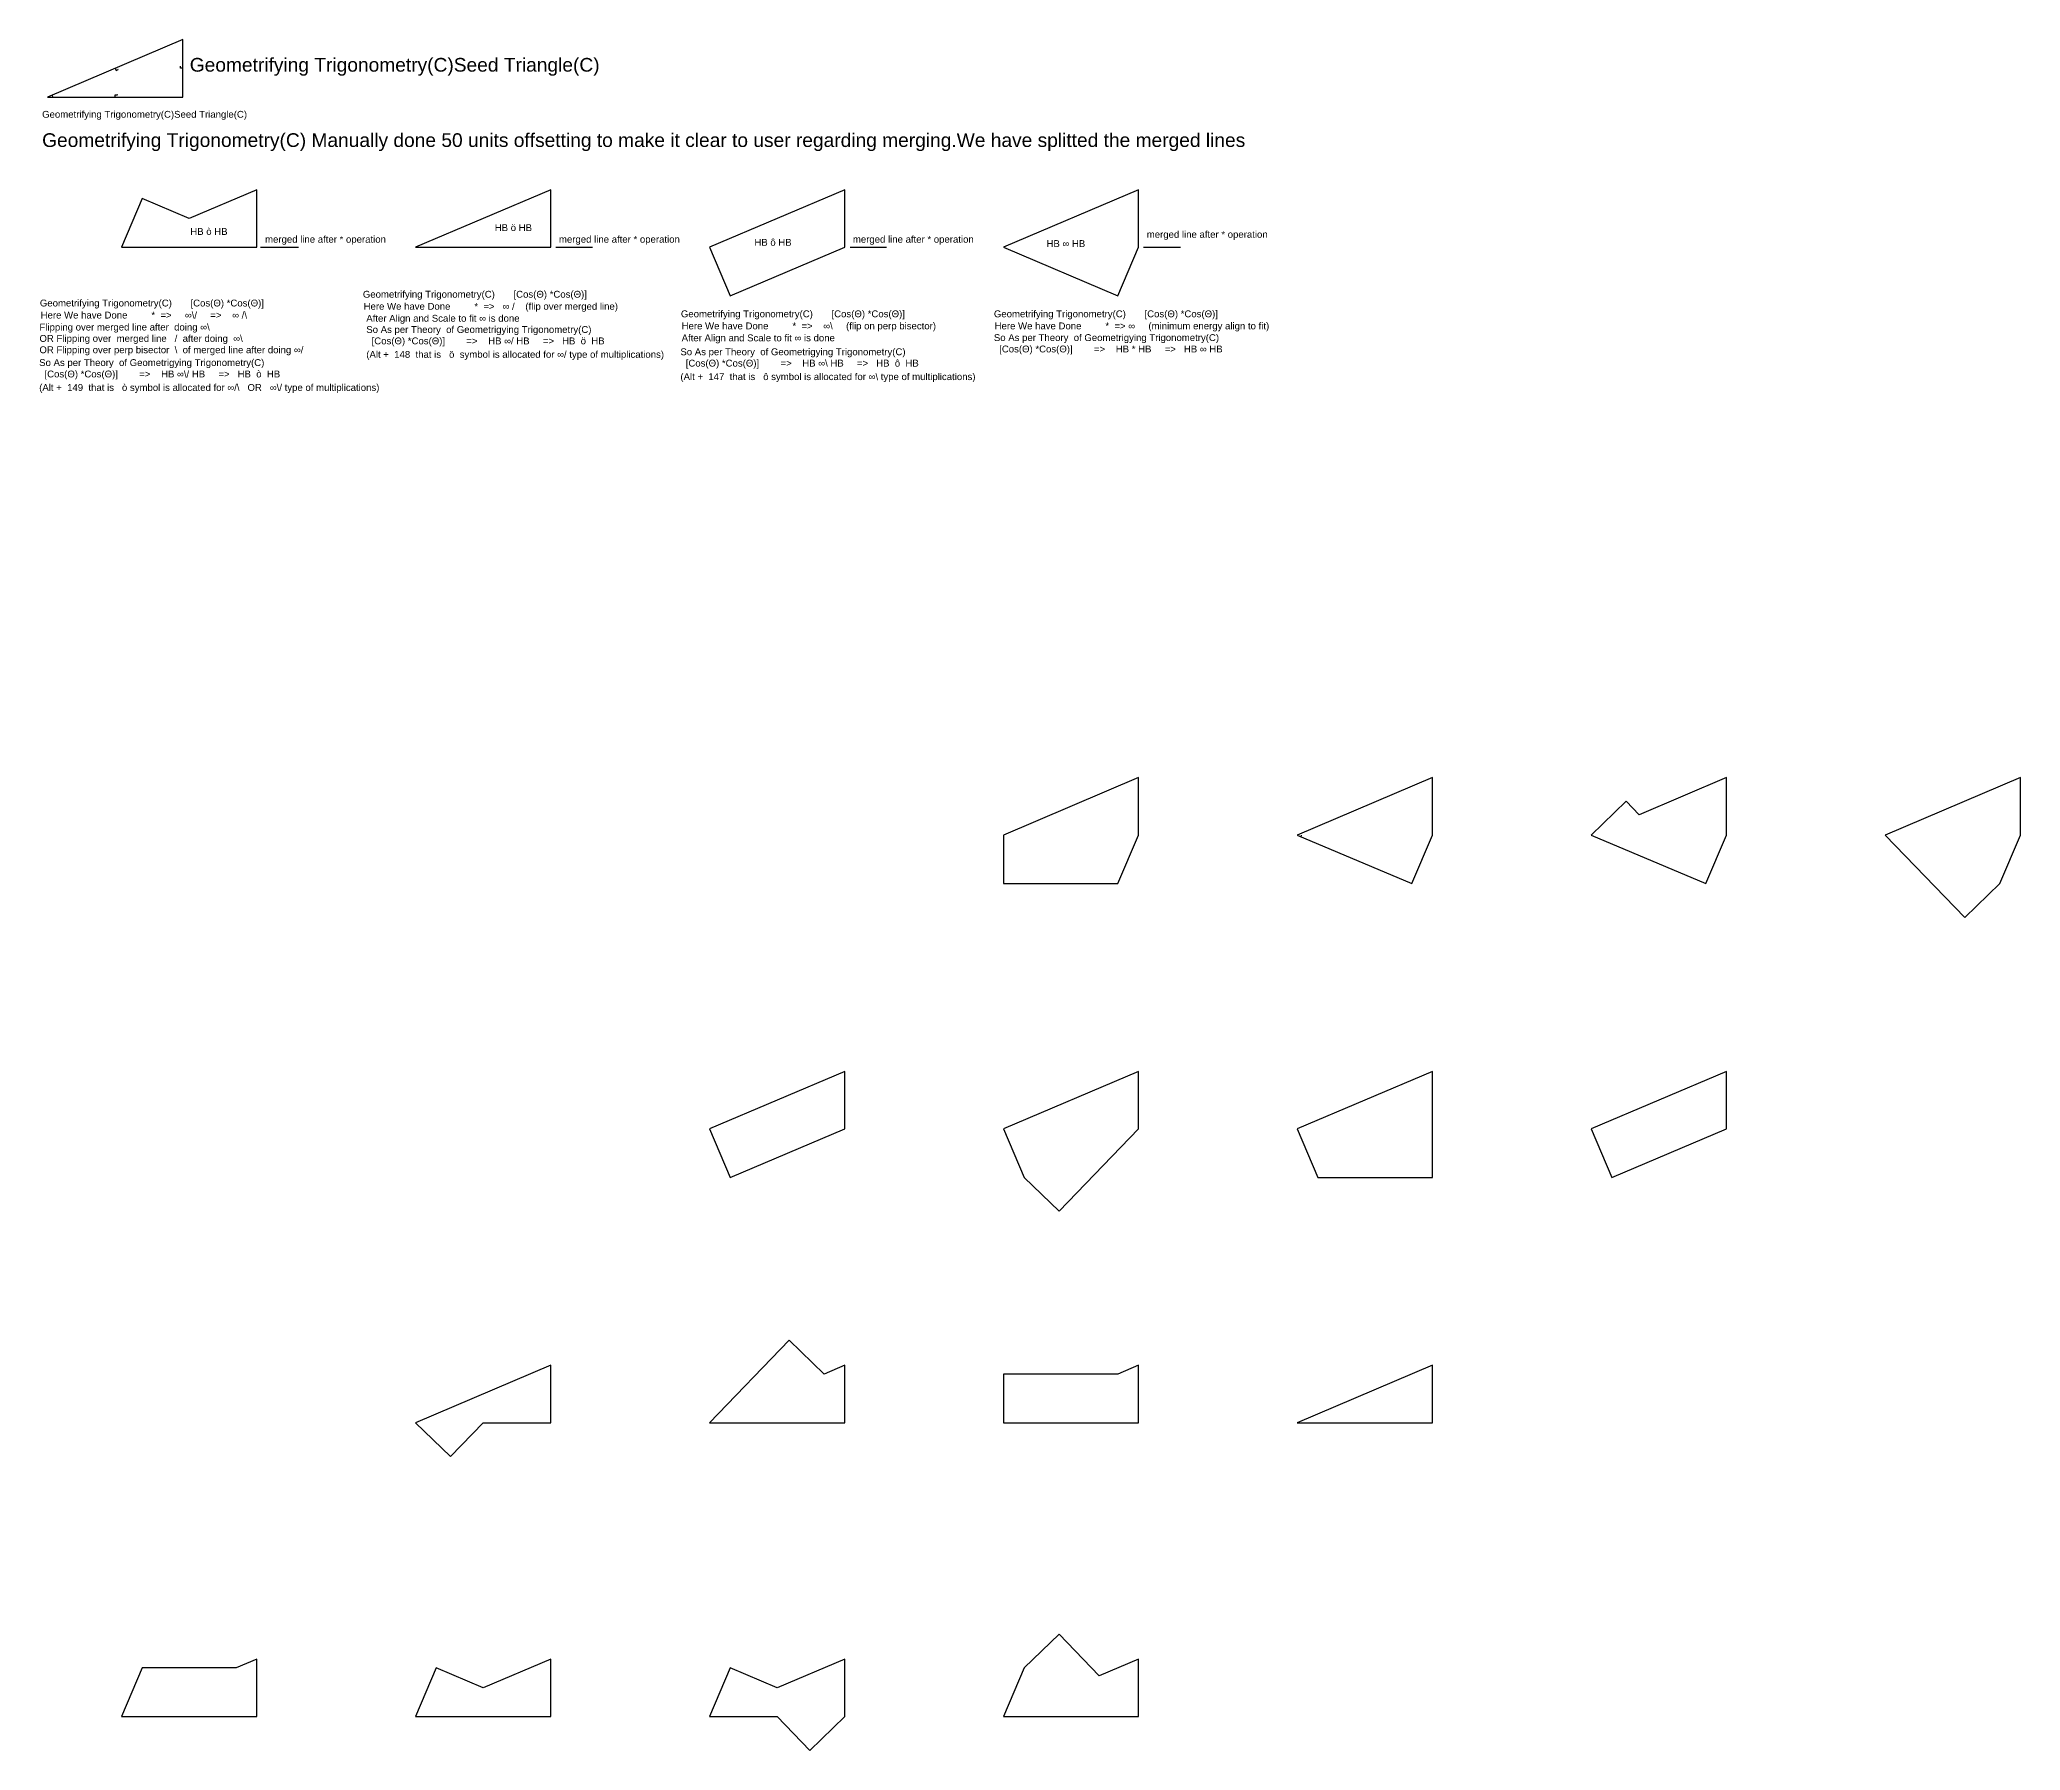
# Model space of a CAD drawing. Header units: millimetres. Extents: x 351024 to 834595, y -52733518 to -52619758.
# Drawn here: x 590895 to 677557, y -52732868 to -52658006 of the extents above; entities that cross this region are included whole.
import ezdxf

# ---------------------------------------------------------------- set-up
doc = ezdxf.new("R2010")
doc.units = ezdxf.units.MM
for name, color, linetype in [('BASE', 170, 'Continuous'), ('HYPOTENUSE', 20, 'Continuous'), ('PERPENDICULAR', 90, 'Continuous'), ('Standard', 7, 'Continuous')]:
    doc.layers.add(name, color=color, linetype=linetype)
doc.styles.add('Arial', font='arial_0.ttf')

# ---------------------------------------------------------------- blocks, each defined once
blk = doc.blocks.new('TRIANGLE')
at = {"color": 1}
for p, q in [((2959, 1256), (2998, 1164)), ((2998, 1164), (3090, 1203)), ((3090, 1203), (3076, 1202)), ((3090, 1203), (3080, 1194))]:
    blk.add_line(p, q, dxfattribs=at)
at = {"color": 3}
for p, q in [((5818, 1356), (5814, 1343)), ((5818, 1256), (5818, 1356)), ((5818, 1356), (5823, 1343)), ((5918, 1256), (5818, 1256))]:
    blk.add_line(p, q, dxfattribs=at)
at = {"color": 5}
for p, q in [((2959, 0), (2959, 100)), ((2959, 100), (3059, 100)), ((3059, 100), (3046, 104)), ((3059, 100), (3046, 96))]:
    blk.add_line(p, q, dxfattribs=at)
at = {"layer": 'BASE'}
blk.add_line((0, 0), (5918, 0), dxfattribs=at)
at = {"layer": 'Defpoints', "color": 4}
blk.add_line((207, 88), (220, 0), dxfattribs=at)
at = {"layer": 'HYPOTENUSE'}
blk.add_line((5918, 2512), (0, 0), dxfattribs=at)
at = {"layer": 'PERPENDICULAR'}
blk.add_line((5918, 0), (5918, 2512), dxfattribs=at)

msp = doc.modelspace()

# ---------------------------------------------------------------- linework, layer by layer
at = {"layer": 'Defpoints', "color": 4}
msp.add_line((646096, -52692887), (646107, -52692813), dxfattribs=at)
at = {"layer": 'Standard', "color": 123}
for p, q in [((600553, -52667095), (602227, -52667095)), ((613476, -52667095), (615086, -52667095)), ((626355, -52667095), (627945, -52667095)), ((639191, -52667095), (640804, -52667095))]:
    msp.add_line(p, q, dxfattribs=at)
at = {"layer": 'Standard'}
for points in [[(600403, -52667095), (600403, -52664582), (597444, -52665839), (595388, -52664966), (594485, -52667095)], [(613262, -52667095), (613262, -52664582), (607344, -52667095)], [(626121, -52664582), (620203, -52667095), (621106, -52669223), (626121, -52667095)], [(638980, -52664582), (633061, -52667095), (638076, -52669223), (638980, -52667095)], [(638980, -52690300), (633061, -52692813), (633061, -52694941), (638076, -52694941), (638980, -52692813)], [(650935, -52694941), (651839, -52692813), (651839, -52690300), (645920, -52692813)], [(663794, -52694941), (664698, -52692813), (664698, -52690300), (660878, -52691922), (660311, -52691334), (658779, -52692813)], [(677557, -52690300), (671638, -52692813), (675122, -52696420), (676653, -52694941), (677557, -52692813)], [(621106, -52707800), (626121, -52705672), (626121, -52703159), (620203, -52705672)], [(638980, -52703159), (633061, -52705672), (633965, -52707800), (635496, -52709279), (638980, -52705672)], [(651839, -52703159), (645920, -52705672), (646824, -52707800), (651839, -52707800)], [(659683, -52707800), (664698, -52705672), (664698, -52703159), (658779, -52705672)], [(626121, -52718531), (626121, -52716018), (625217, -52716402), (623686, -52714923), (620203, -52718531)], [(608875, -52720009), (610303, -52718531), (613262, -52718531), (613262, -52716018), (607344, -52718531)], [(638980, -52718531), (638980, -52716018), (638076, -52716402), (633061, -52716402), (633061, -52718531)], [(645920, -52718531), (651839, -52718531), (651839, -52716018)], [(638980, -52731389), (638980, -52728877), (637259, -52729608), (635496, -52727782), (633965, -52729261), (633061, -52731389)], [(600403, -52731389), (600403, -52728877), (599499, -52729261), (595388, -52729261), (594485, -52731389)], [(608247, -52729261), (607344, -52731389), (613262, -52731389), (613262, -52728877), (610303, -52730133)], [(621106, -52729261), (620203, -52731389), (623162, -52731389), (624590, -52732868), (626121, -52731389), (626121, -52728877), (623162, -52730133)]]:
    msp.add_lwpolyline(points, close=True, dxfattribs=at)

# ---------------------------------------------------------------- block references
msp.add_blockref('TRIANGLE', (591240, -52660518), dxfattribs=at)

# ---------------------------------------------------------------- texts
at = {"layer": 'Standard', "style": 'Arial'}
for s, height, p in [('Geometrifying Trigonometry(C)Seed Triangle(C)', 600, (597464, -52659408)), ('Geometrifying Trigonometry(C)Seed Triangle(C)', 300, (591005, -52661425)), ('Geometrifying Trigonometry(C) Manually done 50 units offsetting to make it clear to user regarding merging.We have splitted the merged lines', 600, (591005, -52662704)), ('  HB ò HB', 300, (597255, -52666552)), ('merged line after * operation', 300, (600759, -52666893)), ('  HB ö HB', 300, (610575, -52666384)), ('merged line after * operation', 300, (613618, -52666893)), ('  HB ô HB', 300, (621935, -52667026)), ('merged line after * operation', 300, (626477, -52666893)), ('  HB ∞ HB', 300, (634715, -52667082)), ('merged line after * operation', 300, (639336, -52666678)), ('Geometrifying Trigonometry(C)       [Cos(Θ) *Cos(Θ)]', 300, (590907, -52669683)), ('Geometrifying Trigonometry(C)       [Cos(Θ) *Cos(Θ)]', 300, (605038, -52669299)), ('Here We have Done         *  =>     ∞\\/     =>    ∞ /\\ ', 300, (590940, -52670211)), ('Here We have Done         *  =>   ∞ /    (flip over merged line) ', 300, (605071, -52669827)), ('After Align and Scale to fit ∞ is done', 300, (605188, -52670351)), ('Geometrifying Trigonometry(C)       [Cos(Θ) *Cos(Θ)]', 300, (618952, -52670156)), ('Geometrifying Trigonometry(C)       [Cos(Θ) *Cos(Θ)]', 300, (632646, -52670156)), ('OR Flipping over  merged line   /  after doing  ∞\\', 300, (590888, -52671232)), ('Flipping over merged line after  doing ∞\\', 300, (590888, -52670735)), ('So As per Theory  of Geometrigying Trigonometry(C) ', 300, (605188, -52670842)), ('  [Cos(Θ) *Cos(Θ)]        =>    HB ∞/ HB     =>   HB  ö  HB', 300, (605188, -52671340)), ('After Align and Scale to fit ∞ is done', 300, (618985, -52671208)), ('Here We have Done         *  =>    ∞\\     (flip on perp bisector) ', 300, (618985, -52670684)), ('So As per Theory  of Geometrigying Trigonometry(C) ', 300, (632646, -52671197)), ('Here We have Done         *  => ∞     (minimum energy align to fit)  ', 300, (632679, -52670684)), ('So As per Theory  of Geometrigying Trigonometry(C) ', 300, (590876, -52672290)), ('OR Flipping over perp bisector  \\  of merged line after doing ∞/', 300, (590888, -52671729)), ('(Alt +  148  that is   ö  symbol is allocated for ∞/ type of multiplications) ', 300, (605188, -52671930)), ('So As per Theory  of Geometrigying Trigonometry(C) ', 300, (618931, -52671817)), ('  [Cos(Θ) *Cos(Θ)]        =>    HB ∞\\ HB     =>   HB  ô  HB', 300, (618931, -52672314)), ('  [Cos(Θ) *Cos(Θ)]        =>    HB * HB     =>   HB ∞ HB', 300, (632646, -52671694)), ('  [Cos(Θ) *Cos(Θ)]        =>    HB ∞\\/ HB     =>   HB  ò  HB', 300, (590876, -52672788)), ('(Alt +  147  that is   ô symbol is allocated for ∞\\ type of multiplications) ', 300, (618931, -52672905)), ('(Alt +  149  that is   ò symbol is allocated for ∞/\\   OR   ∞\\/ type of multiplications) ', 300, (590876, -52673379))]:
    msp.add_text(s, height=height, dxfattribs=at).set_placement(p)

doc.saveas('drawing.dxf')
